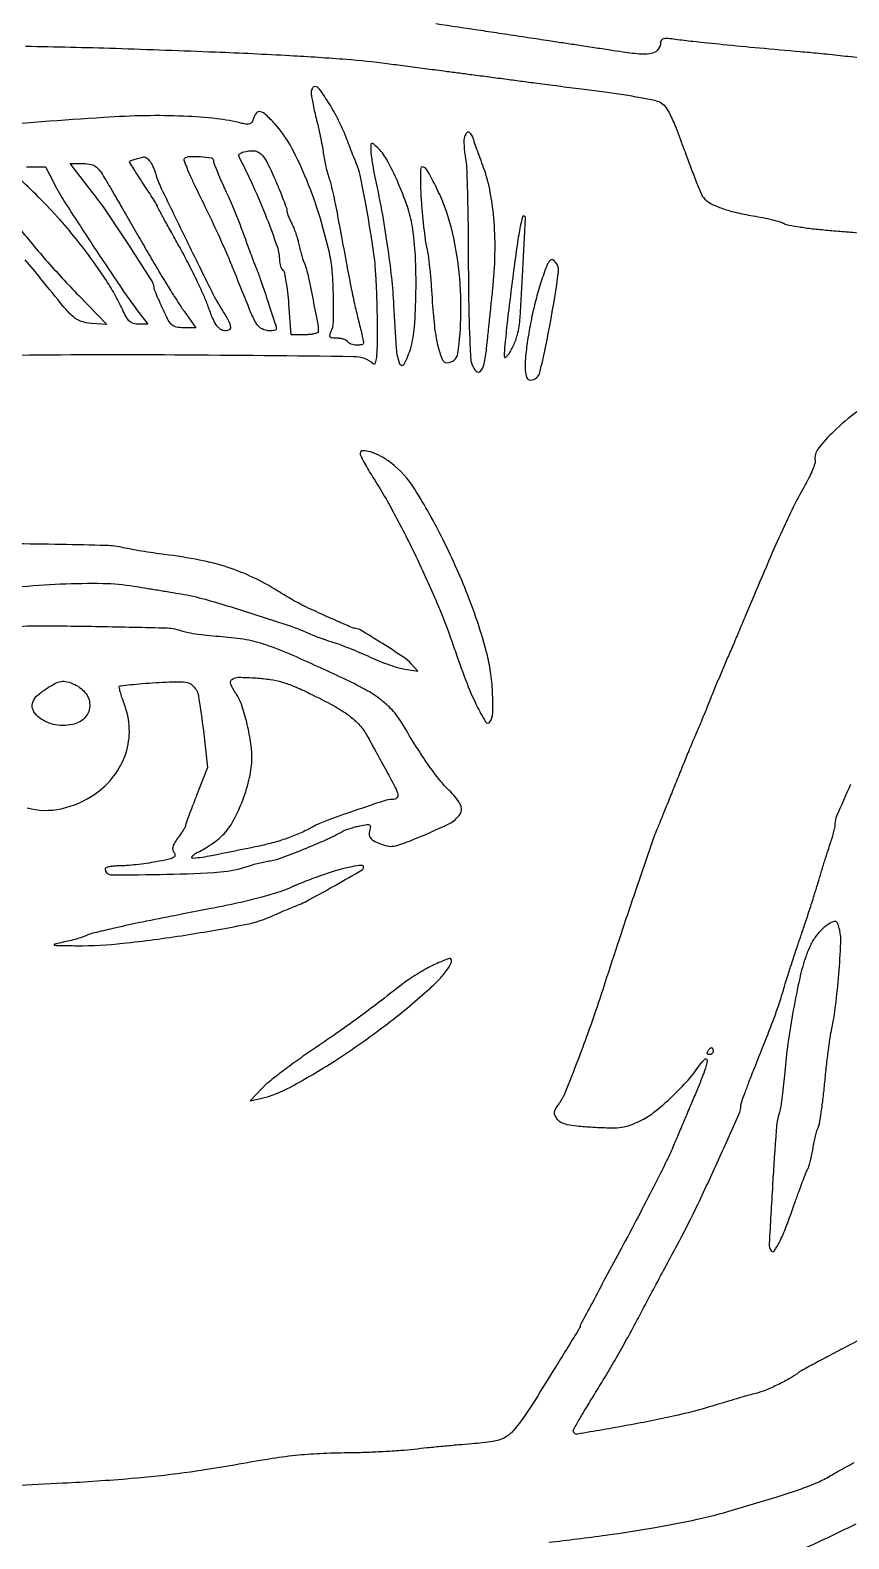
# Model space of a CAD drawing. Extents: x 30 to 2857, y 155 to 3618.
# Drawn here: x 1365.6 to 1599.9, y 2168.4 to 2600.1 of the extents above; entities that cross this region are included whole.
import ezdxf

# ---------------------------------------------------------------- set-up
doc = ezdxf.new("R2010")
doc.units = 0

msp = doc.modelspace()

# ---------------------------------------------------------------- linework, layer by layer
for points in [[(1603.592397, 2592.127148, 0.002064), (1597.387685, 2592.825532, 0.002064), (1591.171026, 2593.473331, 0.0035), (1585.961825, 2593.957615, -0.001407), (1574.286163, 2594.993788, -0.001948), (1563.819749, 2595.993471, -0.001986), (1555.22922, 2596.882236, -0.009077), (1550.25, 2597.509004, 0.01389), (1548.091426, 2597.759639, 0.070017), (1546.881844, 2597.696694, 0.164211), (1546.248644, 2597.336401, 0.184027), (1546, 2596.683718, -0.162195), (1545.339481, 2594.7011, -0.169672), (1543.63315, 2593.554972, -0.082518), (1540.476785, 2593.268006, -0.019554), (1535.207347, 2593.86653, 0.000201), (1531.577924, 2594.421749, 0.0001), (1526.973408, 2595.123303, 0.000099), (1522.199283, 2595.84876, 0.000145), (1518, 2596.484772, -0.00002), (1513.379345, 2597.183427, -0.000009), (1507.178125, 2598.121436, -0.000009), (1500.55535, 2599.123445, -0.000011), (1494.5, 2600.039849, 0.002486), (1481.647152, 2601.919945, 0.003071)], [(1364.183925, 2595.547358, -0.004851), (1390, 2594.955681, -0.001724), (1418.562141, 2593.92515, -0.004038), (1439.906244, 2592.908661, -0.005253), (1456.071312, 2591.837485, -0.013546), (1467.706321, 2590.625844, 0.000068), (1472.84319, 2589.950513, 0.00005), (1478.532482, 2589.203921, 0.000051), (1483.912006, 2588.49908, 0.000113), (1488, 2587.96482, -0.000195), (1491.971062, 2587.44518, -0.0001), (1496.940625, 2586.791896, -0.0001), (1502.052301, 2586.117846, -0.000151), (1506.5, 2585.529081, 0.000402), (1511.28546, 2584.898051, 0.000184), (1517.528125, 2584.082323, 0.000183), (1524.100543, 2583.228413, 0.000252), (1530, 2582.467155, -0.006118), (1535.344846, 2581.713616, -0.007869), (1540.237327, 2580.883686, -0.006218), (1544.301666, 2580.075842, -0.065711), (1545.893029, 2579.513143, -0.120731), (1547.290313, 2578.308717, -0.038047), (1548.725574, 2575.930728, -0.023867), (1550.422008, 2572.124278, -0.006336), (1552.75778, 2565.897114, 0.003748), (1554.545296, 2561.055533, 0.005283), (1556.216443, 2556.769044, 0.00317), (1557.681649, 2553.190752, 0.071046), (1558.252511, 2552.231546, 0.09992), (1560.09494, 2550.701839, 0.035396), (1563.23542, 2549.288132, 0.029576), (1567.379108, 2548.03766, 0.017654), (1572.428525, 2547.021193, -0.009306), (1575.225822, 2546.506514, -0.010379), (1577.901535, 2545.90445, -0.009772), (1580.156012, 2545.300787, -0.052606), (1581.330631, 2544.823052, 0.078272), (1582.647562, 2544.364347, 0.007629), (1585.984479, 2543.813201, 0.009519), (1590.007835, 2543.289687, 0.007396), (1594.402106, 2542.868477, -0.001608), (1599.127447, 2542.470675, -0.001338), (1604.149369, 2542.018095, -0.00135)], [(1359.437501, 2507.143482, -0.004908), (1407.000813, 2507.283546, -0.001185), (1458.196926, 2506.810368, -0.170824), (1463.75, 2504.783373, 0.510013), (1464.360279, 2504.942376, 0.066949), (1464.735242, 2506.48147, 0.023527), (1464.926261, 2509.758425, 0.003833), (1464.948649, 2516.127555, 0.00571), (1464.867464, 2521.341093, 0.005035), (1464.665987, 2526.774969, 0.005063), (1464.385369, 2531.670567, 0.015239), (1464.058507, 2535, 0.008309), (1462.965946, 2542.484513, 0.005793), (1461.495408, 2550.89208, 0.003886), (1459.981682, 2558.657694, 0.04926), (1459.106419, 2561.5, -0.004863), (1458.643736, 2562.633843, -0.000962), (1457.838416, 2564.675, -0.001019), (1456.909806, 2567.056236, -0.000947), (1455.967865, 2569.5, 0.025374), (1453.822711, 2574.345964, 0.022206), (1451.108614, 2579.176776, 0.015472), (1448.393548, 2583.256233, 0.242764), (1446.951959, 2584, 0.181491), (1446.5886, 2583.863614, 0.091213), (1446.279638, 2583.474217, 0.071151), (1446.070335, 2582.894972, 0.051214), (1446, 2582.210099, 0.040166), (1446.081728, 2581.194375, 0.007396), (1446.409937, 2579.342077, 0.0079), (1446.861275, 2577.181759, 0.007118), (1447.39553, 2574.960099, -0.00685), (1447.978539, 2572.541397, -0.004696), (1448.576602, 2569.782029, -0.004734), (1449.102598, 2567.112939, -0.009573), (1449.456521, 2565, 0.010369), (1449.778927, 2563.093859, 0.008704), (1450.197557, 2561.0875, 0.008806), (1450.644269, 2559.267744, 0.023817), (1451.044717, 2558, -0.027778), (1451.494609, 2556.535458, -0.004907), (1452.157659, 2553.7375, -0.005301), (1452.868848, 2550.437563, -0.004748), (1453.537705, 2547, 0.000528), (1455.991202, 2533.797015, 0.003), (1457.347065, 2526.776866, 0.005504), (1458.365158, 2521.948144, 0.006922), (1459.419101, 2517.5, -0.002227), (1460.000037, 2515.146865, -0.003133), (1460.495759, 2513.042187, -0.001846), (1460.895697, 2511.265064, -0.042578), (1460.964378, 2510.75, -0.363903), (1460.504251, 2510.145426, -0.069655), (1459.020086, 2510.021739, -0.060938), (1457.385359, 2510.315268, -0.18141), (1456.5, 2511, 0.134307), (1456.087191, 2511.38473, 0.044341), (1455.315047, 2511.70625, 0.04042), (1454.354631, 2511.926209, 0.036102), (1453.333994, 2512, -0.024577), (1452.008909, 2512.065172, -0.177434), (1451.442912, 2512.33823, -0.259232), (1451.307173, 2512.842817, -0.052047), (1451.636788, 2513.75, 0.107255), (1452.352484, 2516.689668, 0.011271), (1452.370871, 2523.808598, 0.014958), (1452.004785, 2531.143177, 0.036263), (1451.182692, 2536.5, 0.020062), (1448.070855, 2547.971558, 0.023756), (1444.192491, 2558.514084, 0.025998), (1439.920888, 2567.312024, 0.059466), (1435.626569, 2573.292094, 0.01846), (1433.031047, 2575.923777, 0.125563), (1431.446975, 2576.800675, 0.287751), (1430.326998, 2576.44857, 0.099956), (1429.468971, 2574.902236, -0.057391), (1429.005105, 2573.869032, -0.159165), (1428.412901, 2573.351229, -0.13085), (1427.548589, 2573.227164, -0.033738), (1426.151583, 2573.48875, 0.035752), (1418.93459, 2574.810075, 0.016791), (1409.469671, 2575.531062, 0.015161), (1398.525871, 2575.663815, 0.011927), (1386.677919, 2575.165398, 0.004654), (1351.003219, 2572.477481, 0.008621)], [(1364.483154, 2561), (1369.966308, 2561), (1372.380398, 2556.25, 0.025661), (1375.378118, 2551.032782, 0.002383), (1383.496298, 2538.576588, 0.003049), (1391.704567, 2526.276363, 0.014262), (1396.672359, 2519.362913), (1399.237378, 2516), (1396.569797, 2516, -0.068135), (1395.161297, 2516.192832, -0.109896), (1394.098182, 2516.761298, -0.082852), (1393.183869, 2517.856723, -0.026204), (1392.201108, 2519.754607, 0.020265), (1390.012803, 2524.106347, 0.017169), (1387.36233, 2528.520091, 0.014045), (1383.931988, 2533.499803, 0.006935), (1379.311869, 2539.638591, 0.018285), (1374.139389, 2545.834621, 0.013355), (1367.969352, 2552.340863, 0.006849), (1361.940163, 2558.204842, 0.191752)], [(1361.364097, 2544.848742, 0.013092), (1370.06899, 2534.379101, 0.012443), (1379.454881, 2524.196097), (1387.5, 2515.892193), (1383.076557, 2516.196097, -0.065634), (1380.157936, 2516.786741, -0.098968), (1377.92366, 2518.089985, -0.039305), (1375.186178, 2520.930749, -0.003165), (1368.634349, 2529, 0.006989), (1364.163322, 2534.421268, 0.004954)], [(1602.305718, 2491.023488, 0.031894), (1595.559844, 2485.336623, 0.035646), (1591.054882, 2480.356482, 0.209774), (1590.201757, 2477.022712, -0.122291), (1590.129787, 2476.128944, -0.016098), (1589.461655, 2474.331672, -0.017904), (1588.507572, 2472.21748, -0.014131), (1587.330548, 2470, 0.012521), (1584.354361, 2464.43628, 0.008449), (1581.227641, 2457.951242, 0.006267), (1577.500728, 2449.601819, 0.002459), (1572.563017, 2438, -0.000237), (1570.328074, 2432.683247, -0.00032), (1568.301904, 2427.878125, -0.000215), (1566.596676, 2423.846167, -0.003513), (1566.015475, 2422.5, 0.00205), (1564.359192, 2418.694387, 0.002359), (1562.810737, 2415.049003, 0.002259), (1561.240817, 2411.256114, 0.001616), (1559.517674, 2407, -0.001467), (1558.451698, 2404.364806, -0.00162), (1557.40473, 2401.821875, -0.001503), (1556.497134, 2399.65599, -0.00831), (1555.985829, 2398.5, 0.009783), (1555.416189, 2397.201799, 0.000843), (1554.032208, 2393.85625, 0.001112), (1552.396812, 2389.858776, 0.000862), (1550.633661, 2385.5, -0.000289), (1548.861715, 2381.10499, -0.000353), (1547.199301, 2376.996875, -0.000294), (1545.796792, 2373.543896, -0.002514), (1545.159576, 2372, 0.01627), (1543.479925, 2367.590227, 0.000978), (1538.886949, 2354.156315, 0.001634), (1534.093405, 2339.892815, 0.002505), (1530.042397, 2327.5, -0.003882), (1527.48579, 2319.751181, -0.005347), (1525.060859, 2312.833282, -0.004782), (1522.288559, 2305.409674, -0.002341), (1518.621008, 2296, -0.0281), (1518.289224, 2295.281343, -0.011212), (1517.758363, 2294.334793, -0.011054), (1517.138887, 2293.33711, -0.013677), (1516.516715, 2292.437594, 0.03232), (1515.77366, 2291.272823, 0.11381), (1515.532581, 2290.423546, 0.126626), (1515.699892, 2289.606435, 0.044402), (1516.323507, 2288.572256, 0.122602), (1517.428313, 2287.650273, 0.057582), (1519.196255, 2287.03201, 0.033068), (1521.974493, 2286.597145, 0.008049), (1526.604765, 2286.258281, 0.008562), (1531.920691, 2286.046424, 0.041463), (1534.933653, 2286.227933, 0.056498), (1537.426033, 2286.880096, 0.025061), (1540.535882, 2288.264814, 0.051572), (1544.46337, 2290.79373, 0.020784), (1549.279006, 2294.989253, 0.020926), (1553.866873, 2299.714012, 0.037651), (1557.149439, 2304, -0.073415), (1558.678358, 2305.726113, -0.673469), (1559.298471, 2305.398487, -0.063728), (1558.595421, 2302.367698, -0.011201), (1556.434343, 2296.919512, 0.000151), (1554.842101, 2293.150595, 0.000097), (1552.994052, 2288.770107, 0.000097), (1551.184749, 2284.476807, 0.000182), (1549.721819, 2281, -0.015206), (1547.801875, 2276.795115, -0.002896), (1544.03359, 2269.275116, -0.003087), (1539.527519, 2260.545182, -0.002833), (1534.784631, 2251.617417, 0.000518), (1530.266249, 2243.206475, 0.000851), (1526.461735, 2236.077629, 0.000062), (1523.05521, 2229.666375, 0.122679), (1523, 2229.444744, -0.138897), (1522.811105, 2228.777879, -0.000208), (1516.087346, 2217.871694, -0.001579), (1510.051198, 2208.158698, -0.011076), (1506.989958, 2203.5, -0.026306), (1503.843046, 2199.412463, -0.094699), (1501.282482, 2197.370231, -0.084039), (1497.988001, 2196.290378, -0.018092), (1492, 2195.61158, 0.002896), (1488.16521, 2195.294532, 0.001774), (1483.646875, 2194.878452, 0.001778), (1479.176196, 2194.434717, 0.003165), (1475.5, 2194.033102, -0.010649), (1471.658157, 2193.671483, -0.004836), (1466.61875, 2193.354184, -0.004786), (1461.296349, 2193.121791, -0.006547), (1456.5, 2193.0212, 0.009902), (1448.48156, 2192.799198, 0.0147), (1441.476344, 2192.259574, 0.012984), (1433.909833, 2191.253071, 0.005789), (1424, 2189.554127, -0.012955), (1409.591438, 2187.295982, -0.0112), (1394.368717, 2185.658616, -0.007995), (1374.981734, 2184.323467, -0.002648), (1346.5, 2182.970313, 0.001752)], [(1361.789239, 2440.766346, -0.014797), (1374.219268, 2441.676563, -0.014651), (1386.409314, 2441.849753, -0.036927), (1395.245703, 2441.062001, -0.000123), (1398.317133, 2440.556936, -0.000072), (1401.99393, 2439.950844, -0.000072), (1405.671533, 2439.343527, -0.000123), (1408.745703, 2438.834624, -0.028683), (1415.614633, 2437.286696, -0.005934), (1427.489392, 2433.731896, -0.006201), (1439.334186, 2429.870481, -0.024172), (1446.5, 2427.0426, 0.015708), (1447.536913, 2426.612981, 0.005167), (1449.0875, 2426.045132, 0.005141), (1450.821906, 2425.45022, 0.0058), (1452.5, 2424.915366, -0.015395), (1454.469824, 2424.245633, -0.005812), (1457.182458, 2423.193048, -0.00575), (1460.109201, 2421.978797, -0.006976), (1462.823263, 2420.770934, 0.012764), (1465.513846, 2419.610646, 0.011323), (1468.369109, 2418.539264, 0.011444), (1470.983289, 2417.691941, 0.033825), (1472.823263, 2417.274822), (1476.5, 2416.699164), (1474.589502, 2418.855671, 0.066054), (1472.423977, 2420.731726, 0.005903), (1466.350435, 2424.626172, 0.00364), (1459.967666, 2428.549044, 0.136796), (1458.350231, 2429, -0.10314), (1457.796881, 2429.115372, -0.000954), (1453.943942, 2430.8038, -0.003087), (1449.421387, 2432.829397, -0.001779), (1444, 2435.321204, -0.016616), (1442.707254, 2435.974004, -0.004772), (1440.75064, 2437.069457, -0.004796), (1438.566166, 2438.347989, -0.005084), (1436.448988, 2439.643968, 0.028822), (1429.336354, 2443.546525, 0.032992), (1422.130236, 2446.410047, 0.029672), (1413.991601, 2448.513807, 0.017125), (1404, 2450.119893, -0.004885), (1400.815963, 2450.552057, -0.004106), (1397.450472, 2451.070639, -0.004143), (1394.384711, 2451.59495, -0.011406), (1392.235649, 2452.031661, 0.04791), (1387.256704, 2452.67016, 0.004049), (1374.314327, 2452.976927, 0.001391), (1360.363924, 2453.155756, 0.201522)], [(1364.689697, 2377.628506, 0.121924), (1374.437592, 2377.359232, 0.098057), (1384.082629, 2381.557262, 0.077195), (1389.541399, 2386.746574, 0.085985), (1392.926416, 2393.168936, 0.087311), (1393.9226, 2400.271947, 0.08268), (1392.472122, 2407.433827, -0.009461), (1391.825728, 2409.227497, -0.014751), (1391.344357, 2410.797729, -0.008881), (1391.01139, 2412.100636, -0.270028), (1391.105628, 2412.410723, -0.161719), (1391.459971, 2412.572214, -0.001543), (1394.321653, 2412.870549, -0.004942), (1397.638484, 2413.172903, -0.003155), (1401.5, 2413.461941, -0.018963), (1409.330468, 2413.700694, -0.198594), (1412.227625, 2412.477412, -0.156453), (1413.774635, 2409.422792, -0.010671), (1415.119529, 2399.672069), (1416.342463, 2389.151421), (1413.171231, 2381.126309, 0.002349), (1411.955893, 2378.007991, 0.003567), (1410.931549, 2375.284941, 0.001359), (1410.075101, 2372.938324, 0.087027), (1410, 2372.510106, -0.129446), (1409.90461, 2372.147826, -0.009075), (1409.366338, 2371.235575, -0.012371), (1408.669151, 2370.162005, -0.008984), (1407.842854, 2369.001319, 0.022284), (1406.825738, 2367.489038, 0.078783), (1406.38185, 2366.410013, 0.125621), (1406.396657, 2365.533816, 0.106878), (1406.824631, 2364.711306, -0.234918), (1406.99744, 2363.977413, -0.225338), (1406.519239, 2363.378121, -0.060059), (1404.98648, 2362.846144, -0.007969), (1401.61648, 2362.169494, -0.009895), (1398.883558, 2361.721659, -0.00788), (1395.91929, 2361.343539, -0.007978), (1393.161294, 2361.080297, -0.019803), (1391.134703, 2361, 0.019296), (1389.549854, 2360.938813, 0.031242), (1388.214569, 2360.751132, 0.032664), (1387.235112, 2360.482788, 0.319799), (1387, 2360.152789, 0.413297), (1388.683039, 2358.464472, 0.005641), (1404.704955, 2358.595057, 0.012335), (1420.003281, 2359.270163, 0.069228), (1428, 2360.949588, -0.018908), (1429.229351, 2361.339902, -0.008017), (1430.903876, 2361.773877, -0.007919), (1432.708307, 2362.180632, -0.010272), (1434.374897, 2362.493095, 0.04743), (1437.705176, 2363.377525, 0.008106), (1443.820274, 2365.753435, 0.009478), (1450.155408, 2368.474916, 0.018954), (1455.032823, 2370.907285, -0.03577), (1455.846766, 2371.279594, -0.011467), (1457.103249, 2371.716381, -0.011375), (1458.528658, 2372.139998, -0.012482), (1459.928606, 2372.484319, -0.01113), (1461.976872, 2372.886628, -0.164512), (1462.690728, 2372.775513, -0.308886), (1462.950027, 2372.290662, -0.036942), (1462.718151, 2371.03021, 0.076826), (1462.596959, 2369.851148, 0.155116), (1462.92145, 2368.985664, 0.103593), (1463.804464, 2368.245129, 0.023913), (1465.567782, 2367.407232, 0.045836), (1467.795829, 2366.707821, 0.092852), (1469.626403, 2366.65767, 0.051869), (1471.963937, 2367.283083, 0.006813), (1476.745413, 2369.185662, 0.014482), (1485.529598, 2373.122028, 0.137132), (1488.592526, 2375.823721, 0.288475), (1488.631824, 2378.68863, 0.066768), (1485.452599, 2382.609475, -0.03678), (1482.820457, 2385.485587, -0.013951), (1479.569518, 2389.854586, -0.012497), (1475.973856, 2395.261971, -0.008989), (1472.22193, 2401.466909, 0.050239), (1469.520221, 2405.201639, 0.04695), (1466.070913, 2408.417018, 0.037713), (1461.425705, 2411.467662, 0.017581), (1455, 2414.736088, 0.003798), (1440.84881, 2421.188282, 0.022612), (1433.29553, 2424.161253, 0.038445), (1427.378702, 2425.690419, 0.026806), (1420.53172, 2426.533117, -0.00799), (1416.994078, 2426.833975, -0.009041), (1413.611122, 2427.238119, -0.008383), (1410.753241, 2427.681006, -0.048239), (1409.278051, 2428.084385, 0.083985), (1404.749487, 2428.98232, 0.00252), (1385.42644, 2429.429259, 0.004541), (1366.902884, 2429.596056, 0.032735), (1358, 2429.011876, 0.009305)], [(1604.879122, 2226.42926, -0.00483), (1599.496061, 2223.564491, 0.001567), (1594.443711, 2220.91788, 0.002308), (1590.023843, 2218.558753, 0.001067), (1586.272081, 2216.523581, 0.043568), (1585.5, 2216.010815, -0.039622), (1583.144875, 2214.419811, -0.015755), (1579.689184, 2212.605705, -0.015871), (1576.084434, 2210.99519, -0.03472), (1573.214253, 2210.047172, 0.006344), (1571.317512, 2209.53794, 0.002076), (1568.534812, 2208.740377, 0.002068), (1565.452375, 2207.829194, 0.002335), (1562.5, 2206.928114, -0.019622), (1550.97673, 2203.842234, -0.010747), (1536.650109, 2200.924288, -0.00333), (1522.182946, 2198.399595, -0.463747), (1521, 2199.400723, -0.132119), (1521.121429, 2199.852242, -0.001234), (1522.871861, 2202.854164, -0.004052), (1524.929821, 2206.29926, -0.002597), (1527.372291, 2210.26722, 0.005298), (1530.174809, 2214.875679, 0.003391), (1533.336774, 2220.284746, 0.003407), (1536.362812, 2225.626668, 0.006357), (1538.72859, 2230, -0.001246), (1541.133778, 2234.556882, -0.000561), (1544.313127, 2240.528125, -0.000555), (1547.685655, 2246.828262, -0.000757), (1550.740961, 2252.5, 0.011884), (1555.891801, 2262.593506, 0.005362), (1562.187337, 2276.057757, 0.001924), (1568.408173, 2289.883807, 0.105123), (1569, 2292.667631, -0.086102), (1569.0973, 2293.228471, -0.001831), (1570.054805, 2295.874347, -0.004176), (1571.214803, 2298.963282, -0.002797), (1572.590825, 2302.477748, 0.000844), (1576.737395, 2312.947741, 0.00552), (1578.751825, 2318.22952, 0.009888), (1580.109492, 2322.147818, 0.007472), (1581.450198, 2326.5, -0.005082), (1582.317534, 2329.364134, -0.00232), (1583.505521, 2333.0875, -0.002297), (1584.793321, 2336.99859, -0.003163), (1585.988766, 2340.5, 0.003461), (1587.218038, 2344.107511, 0.002155), (1588.611721, 2348.353125, 0.002162), (1589.949987, 2352.55194, 0.00392), (1591.002943, 2356, -0.001999), (1591.956843, 2359.167175, -0.001733), (1592.982167, 2362.481696, -0.001743), (1593.931764, 2365.477485, -0.005104), (1594.614572, 2367.533433, 0.010973), (1595.144918, 2369.195272, 0.011498), (1595.593031, 2370.853212, 0.011218), (1595.914321, 2372.29986, 0.049067), (1596, 2373.170838, -0.102807), (1596.439278, 2375.284671, -0.002546), (1600.442492, 2384.373667, -0.005884)], [(1514, 2167.467975, 0.006155), (1530.340518, 2169.482391, 0.009423), (1544.443602, 2171.668916, 0.010893), (1556.486434, 2174.040553, 0.01812), (1566.5, 2176.623771, 0.001948), (1579.31046, 2180.482888, 0.010197), (1586.306993, 2182.777341, 0.01854), (1590.889384, 2184.577692, 0.032709), (1594.5, 2186.442874, -0.011131), (1596.855728, 2187.791544, -0.001866), (1601.4375, 2190.258796, -0.002043)], [(1601.887523, 2172.637321, -0.003276), (1592.665812, 2168.217726, -0.002859), (1584.838946, 2164.584019, -0.02074)]]:
    msp.add_lwpolyline(points, format="xyb")
for points in [[(1489.781422, 2569.25, 0.053385), (1489.688555, 2568.315765, 0.014736), (1489.743309, 2566.839062, 0.01471), (1489.904932, 2565.159774, 0.014897), (1490.164547, 2563.5, -0.037269), (1490.462329, 2560.814801, -0.002429), (1490.705863, 2552.983186, -0.003522), (1490.885208, 2543.636252, -0.00262), (1490.956449, 2533.3151, 0.003327), (1491.043943, 2522.795282, 0.005356), (1491.274139, 2513.833725, 0.003206), (1491.589267, 2506.476153, 0.078688), (1492.006153, 2504.483817, 0.099545), (1493.22823, 2502.542164, 0.435813), (1494.433858, 2502.55589, 0.135082), (1495.498523, 2504.657625, 0.023722), (1496.179852, 2509.078497, 0.000228), (1496.515798, 2512.265524, 0.000087), (1496.980209, 2516.698059, 0.000086), (1497.482626, 2521.509458, 0.000106), (1497.949787, 2526, 0.019984), (1498.586555, 2536.016838, 0.024668), (1498.345195, 2545.368248, 0.027098), (1497.256632, 2553.739326, 0.041638), (1495.331423, 2560.785359, -0.000979), (1494.352302, 2563.484486, -0.001156), (1493.437024, 2566.041637, -0.001009), (1492.673582, 2568.204047, -0.007305), (1492.323752, 2569.25, 0.039395), (1492.050876, 2569.919733, 0.049416), (1491.69241, 2570.485938, 0.05774), (1491.307012, 2570.876683, 0.170868), (1490.956693, 2571, 0.180911), (1490.61983, 2570.873992, 0.06597), (1490.277314, 2570.485938, 0.054607), (1489.980893, 2569.91974, 0.041885)], [(1435.564933, 2557.583118, -0.004579), (1436.881359, 2554.471384, -0.006464), (1437.992759, 2551.673654, -0.003935), (1438.876122, 2549.3077, -0.086157), (1439.006161, 2548.583118, 0.072279), (1439.094523, 2547.998439, 0.015745), (1439.421641, 2547.03014, 0.016094), (1439.875693, 2545.92385, 0.014807), (1440.411911, 2544.81736, -0.024479), (1440.995426, 2543.551471, -0.01336), (1441.592039, 2541.948271, -0.013286), (1442.112639, 2540.28286, -0.020551), (1442.463989, 2538.81736, 0.012771), (1442.780398, 2537.40075, 0.010122), (1443.192076, 2535.886975, 0.01026), (1443.631407, 2534.497775, 0.025036), (1444.026323, 2533.5, -0.053816), (1444.7818, 2531.215776, -0.00299), (1446.318328, 2523.859171, -0.00328), (1447.751921, 2516.537836, -0.046735), (1448, 2513.889532, -0.305906), (1447.767009, 2513.544348, -0.039122), (1446.868336, 2513.2613, -0.034975), (1445.62405, 2513.064326, -0.021773), (1444.147527, 2513), (1440.295055, 2513), (1439.624554, 2521.722973, 0.009548), (1439.296579, 2525.135619, 0.013335), (1438.864011, 2528.170575, 0.00969), (1438.392081, 2530.656311, 0.145615), (1437.977027, 2531.422973, -0.073134), (1437.60241, 2531.926763, -0.038678), (1437.287002, 2532.640579, -0.037472), (1437.071945, 2533.43668, -0.047268), (1437, 2534.196018, 0.083471), (1436.342072, 2538.109627, 0.010246), (1433.326758, 2546.278621, 0.012544), (1429.466978, 2555.42873, 0.013425), (1425.234338, 2564.166018, -0.256802), (1425.241557, 2564.457383, -0.094164), (1425.520988, 2564.779024, -0.063703), (1426.027908, 2565.08323, -0.03765), (1426.694661, 2565.317585, -0.07404), (1429.512586, 2565.642862, -0.172741), (1431.461412, 2564.875762, -0.096682), (1433.179507, 2562.666269, -0.014698)], [(1463.043551, 2565.904988, 0.023805), (1463.124251, 2564.678578, 0.007825), (1463.356889, 2562.88459, 0.007775), (1463.677601, 2560.899237, 0.008725), (1464.049076, 2559, -0.007467), (1466.120699, 2548.547993, -0.008668), (1467.769869, 2538.544926, -0.009368), (1468.942709, 2529.383359, -0.01487), (1469.565623, 2521.5, 0.005408), (1470.314469, 2509.019799, 0.077036), (1471.305089, 2504.681895, 0.643849), (1472.628307, 2504.617753, 0.046654), (1474.461259, 2509.181501, 0.054706), (1475.5579, 2515.229676, 0.014067), (1475.974729, 2525.16446, 0.01499), (1475.80567, 2535.612763, 0.02825), (1474.941755, 2544, 0.043428), (1473.501896, 2549.736317, 0.021264), (1470.737704, 2556.753539, 0.019711), (1467.559688, 2563.213549, 0.08486), (1464.922998, 2566.569686, 0.009119), (1463.675881, 2567.657607, 0.265761), (1463.274961, 2567.730386, 0.310226), (1463.050762, 2567.422397, 0.01143)], [(1388.402485, 2555.220262, -0.00025), (1390.371913, 2551.824909, -0.000088), (1393.195674, 2546.949077, -0.000087), (1396.29854, 2541.586982, -0.000102), (1399.239638, 2536.5, 0.003694), (1402.144825, 2531.557422, 0.003631), (1405.139282, 2526.629688, 0.003572), (1407.826494, 2522.347803, 0.013802), (1409.58549, 2519.75), (1412.996674, 2515), (1409.484781, 2515, -0.045301), (1407.389637, 2515.190215, -0.139691), (1406.126438, 2515.813967, -0.089363), (1405.071751, 2517.183368, -0.012261), (1403.486444, 2520.435923, -0.003849), (1402.533731, 2522.561885, -0.005625), (1401.730393, 2524.44957, -0.0029), (1401.078626, 2526.0566, -0.095161), (1401, 2526.465978, 0.142086), (1400.466841, 2528.30428, 0.002117), (1394.366558, 2537.846748, 0.006401), (1388.277815, 2547.022854, 0.014683), (1383.404932, 2553.734234), (1377.024603, 2562), (1380.762302, 2561.970262, -0.050426), (1383.04871, 2561.720696, -0.129245), (1384.523711, 2560.977833, -0.071877), (1385.919888, 2559.332537, -0.008514)], [(1399.755166, 2562.75, -0.043132), (1400.190711, 2562.09747, -0.016994), (1400.678741, 2561.132812, -0.016671), (1401.138383, 2560.048803, -0.020011), (1401.494915, 2559, 0.04025), (1403.089747, 2554.865185, 0.001512), (1410.344291, 2539.908484, 0.002155), (1417.505923, 2525.415024, 0.023792), (1420.669704, 2519.769872, -0.01629), (1422.429165, 2516.737993, -0.112869), (1422.881812, 2515.09261, -0.333169), (1422.344694, 2514.306717, -0.120595), (1420.91397, 2514.180449, -0.139127), (1419.79419, 2514.691949, -0.07386), (1418.782532, 2515.849174, -0.044662), (1417.751534, 2517.821508, -0.01328), (1416.533895, 2521, 0.020531), (1415.239564, 2524.237395, 0.007113), (1413.115997, 2528.799861, 0.007052), (1410.631197, 2533.765693, 0.008141), (1408.119925, 2538.425059, -0.001364), (1405.773805, 2542.640192, -0.002188), (1403.797728, 2546.250608, -0.000394), (1402.070088, 2549.446182, -0.124344), (1402, 2549.723656, 0.139363), (1401.924847, 2549.988048, 0.001255), (1400.825, 2551.756464, 0.004178), (1399.533201, 2553.784051, 0.002672), (1398, 2556.119311, -0.002547), (1396.466772, 2558.453336, -0.003994), (1395.175, 2560.476995, -0.001148), (1394.072069, 2562.244647, -0.139787), (1394, 2562.49739, -0.308641), (1394.176131, 2562.755543, -0.012311), (1395.302314, 2563.164992, -0.019252), (1396.659701, 2563.56355, -0.016079), (1398.127555, 2563.883999, -0.155696), (1398.436505, 2563.844823, -0.043399), (1398.864533, 2563.598737, -0.039339), (1399.32621, 2563.219896, -0.032569)], [(1418, 2562.884654, 0.090612), (1418.133177, 2562.155811, 0.005073), (1418.972879, 2560.001136, 0.007675), (1420.04323, 2557.448921, 0.005538), (1421.311928, 2554.634654, -0.006833), (1422.746564, 2551.430171, -0.004426), (1424.322419, 2547.68643, -0.00445), (1425.797131, 2544.001375, -0.008405), (1426.909615, 2541, 0.001907), (1427.847601, 2538.364807, 0.002103), (1428.775792, 2535.821875, 0.001954), (1429.586165, 2533.65645, 0.010748), (1430.05277, 2532.5, -0.018224), (1431.298336, 2529.274838, -0.0028), (1433.502895, 2522.764672, -0.001012), (1435.816441, 2515.75728, -0.079383), (1436, 2514.608398, -0.30631), (1435.821358, 2514.344154, -0.055794), (1435.221331, 2514.177844, -0.043335), (1434.365245, 2514.115846, -0.026127), (1433.349213, 2514.183578, -0.130431), (1431.520411, 2514.910218, -0.107019), (1430.129836, 2516.495802, -0.029969), (1428.461506, 2519.977716, -0.001715), (1424.014614, 2531, 0.006959), (1421.928979, 2536.01725, 0.005264), (1419.505451, 2541.467513, 0.00447), (1416.581986, 2547.711738, 0.002581), (1412.9586, 2555.175, -0.008425), (1411.552988, 2558.158465, -0.01335), (1410.461225, 2560.764376, -0.00724), (1409.650496, 2562.947603, -0.289309), (1409.758334, 2563.425, -0.188866), (1411.12265, 2564.021326, -0.026056), (1414.278239, 2563.979135, -0.023388), (1417.363458, 2563.631401, -0.368373)], [(1477.512658, 2550.823142, 0.005631), (1477.853608, 2546.710507, 0.006352), (1478.275701, 2542.768876, 0.00585), (1478.716101, 2539.428424, 0.034143), (1479.087395, 2537.695271, -0.038525), (1479.454016, 2535.90768, -0.005531), (1479.879666, 2532.197118, -0.006253), (1480.28042, 2527.788212, -0.005305), (1480.596011, 2523.122129, 0.013482), (1481.237078, 2515.497811, 0.030773), (1482.226861, 2509.812686, 0.038078), (1483.453876, 2505.982427, 0.305139), (1484.91379, 2505, 0.373474), (1487.957567, 2507.64207, 0.031177), (1488.846147, 2518.904742, 0.034236), (1488.138672, 2532.485772, 0.037504), (1485.576791, 2545.425136, 0.02743), (1483.885338, 2550.440391, 0.021603), (1481.530167, 2555.667483, 0.013935), (1479.073431, 2560.225025, 0.268307), (1477.733202, 2561, 0.393776), (1477.345112, 2560.638269, 0.012153), (1477.235735, 2558.260787, 0.016178), (1477.269958, 2555.058146, 0.007103)], [(1505.166532, 2540.25, 0.003867), (1504.18953, 2533.386512, 0.00234), (1503.133647, 2525.245765, 0.002343), (1502.175554, 2517.274292, 0.004768), (1501.51182, 2511, 0.003592), (1501.20808, 2507.583666, 0.089616), (1501.299345, 2506.648304, 0.558689), (1501.662077, 2506.545647, 0.04187), (1502.511942, 2507.469102, 0.041286), (1503.165606, 2508.47181, 0.018015), (1503.870209, 2509.896982, 0.017684), (1504.51391, 2511.472954, 0.022538), (1504.988772, 2512.969102, 0.049192), (1505.792835, 2517.82906, 0.003531), (1506.593841, 2531.483367, 0.000871), (1507.336133, 2546.378823, 0.428358), (1506.744109, 2547, 0.341597), (1506.488688, 2546.802445, 0.006131), (1506.048291, 2545.017188, 0.012467), (1505.595928, 2542.837836, 0.007649)], [(1513.208652, 2532.237291, 0.014055), (1511.527983, 2527.325666, 0.013358), (1510.094836, 2522.243756, 0.012963), (1508.896951, 2516.942573, 0.011513), (1507.922054, 2511.373003, 0.013306), (1507.284924, 2506.246562, 0.041777), (1507.238012, 2502.780248, 0.075336), (1507.705421, 2500.693599, 0.312086), (1508.718615, 2500.007802, 0.34543), (1511.432387, 2502.180777, 0.011664), (1514.439843, 2516.494889, 0.012051), (1516.76494, 2530.933347, 0.29645), (1515.116056, 2534.428274, 0.277605), (1514.701803, 2534.433245, 0.081406), (1514.191129, 2534.010024, 0.056375), (1513.664854, 2533.24682, 0.033326)], [(1460, 2479.060371, 0.111399), (1460.158525, 2478.357686, 0.009687), (1460.9823, 2476.70805, 0.012357), (1462.06325, 2474.762939, 0.009288), (1463.344, 2472.676413, -0.01899), (1469.674303, 2461.899995, -0.01183), (1476.304394, 2448.831104, -0.011807), (1482.338325, 2435.399383, -0.018235), (1486.846296, 2423.5, 0.010116), (1490.242398, 2414.076491, 0.021272), (1493.333712, 2406.937957, 0.023967), (1495.89941, 2402.23175, 0.555782), (1497.157241, 2402.220181, 0.132538), (1497.926175, 2404.689208, 0.019558), (1497.922278, 2409.965194, 0.022687), (1497.420151, 2415.843328, 0.029185), (1496.40174, 2421.169233, 0.03041), (1491.231028, 2437.417786, 0.023945), (1483.75324, 2454.308712, 0.023199), (1475.609949, 2468.831317, 0.090978), (1468.719349, 2476.394629, 0.039165), (1465.850645, 2478.242139, 0.049332), (1462.936708, 2479.457977, 0.071401), (1460.746508, 2479.798282, 0.417611)], [(1378.343082, 2412.889543, -0.132157), (1381.5581, 2410.234356, -0.171606), (1382.598558, 2406.585661, -0.183909), (1381.098007, 2403.277787, -0.150043), (1377.632142, 2401.458812, -0.046182), (1374.802431, 2401.194466, -0.057792), (1372.184533, 2401.49581, -0.061065), (1369.822842, 2402.36335, -0.061723), (1367.75, 2403.773268, -0.102909), (1366.366106, 2405.612298, -0.17568), (1366.191204, 2407.503859, -0.133768), (1367.306214, 2409.444219, -0.050917), (1369.75, 2411.426606, -0.018045), (1372.608673, 2413.154583, -0.084949), (1374.41176, 2413.788592, -0.109518), (1376.091622, 2413.705309, -0.039977)], [(1445.52492, 2410.37426, -0.011144), (1452.420308, 2406.815701, -0.034486), (1456.835833, 2404.000042, -0.050027), (1459.830362, 2401.284517, -0.059104), (1462.038918, 2398.165785, 0.000547), (1463.041948, 2396.32627, 0.000198), (1464.470268, 2393.71605, 0.000196), (1466.036367, 2390.859396, 0.000234), (1467.516278, 2388.16545, -0.006096), (1470.06041, 2383.402786, -0.067511), (1470.786019, 2381.374835, -0.285234), (1470.438567, 2380.4138, -0.168613), (1469.246385, 2380, 0.079711), (1466.848479, 2379.615277, 0.003064), (1458.286585, 2376.737056, 0.004727), (1450.03959, 2373.8209, 0.039595), (1446.446467, 2372.179612, -0.021538), (1442.821723, 2370.363101, -0.021389), (1439.045815, 2368.860556, -0.019558), (1434.856457, 2367.579136, -0.013072), (1429.975034, 2366.428022, -0.002554), (1417.442905, 2363.883258, -0.026272), (1412.215514, 2363.132222, -0.680958), (1411.906141, 2363.748424, -0.105762), (1413.545013, 2364.942573, 0.028467), (1415.319927, 2365.857314, 0.0172), (1417.31568, 2367.128617, 0.017206), (1419.217088, 2368.532483, 0.028758), (1420.701094, 2369.85494, 0.073302), (1423.682071, 2373.866609, 0.033057), (1426.401425, 2379.849265, 0.032959), (1428.361324, 2386.307518, 0.057249), (1429, 2391.867305, 0.038576), (1428.636927, 2396.566255, 0.02246), (1427.517634, 2402.112385, 0.021892), (1425.99314, 2407.261812, 0.068713), (1424.366991, 2410.472506, -0.051933), (1422.950422, 2413.051674, -0.347438), (1423.315256, 2414.368396, -0.161811), (1425.193252, 2414.971788, -0.01423), (1430.25, 2414.777402, -0.020592), (1434.275741, 2414.340686, -0.032866), (1437.655569, 2413.602816, -0.029779), (1441.135498, 2412.371085, -0.013603)], [(1449.5, 2358.464475, 0.00378), (1446.673375, 2357.446741, 0.004239), (1443.96875, 2356.423644, 0.003902), (1441.680943, 2355.515369, 0.022589), (1440.5, 2354.972479, -0.041792), (1437.612228, 2353.776882, -0.009614), (1432.55482, 2352.268945, -0.009828), (1426.617685, 2350.747322, -0.009229), (1420.5, 2349.425613, -0.00007), (1417.27918, 2348.792216, -0.000039), (1413.353125, 2348.021017, -0.000039), (1409.379592, 2347.241135, -0.000063), (1406, 2346.578539, 0.002413), (1396.506468, 2344.670873, 0.00526), (1389.24845, 2343.096169, 0.005117), (1383.827043, 2341.80157, 0.045014), (1381.5, 2340.992504, -0.028598), (1380.433983, 2340.582227, -0.008545), (1378.765625, 2340.078684, -0.008539), (1376.86953, 2339.576398, -0.009143), (1375, 2339.151274, 0.008568), (1372.48236, 2338.581816, 0.784628), (1372.482216, 2338.350168, 0.057688), (1373.582073, 2338.211322, 0.001251), (1379, 2338.168915, 0.02849), (1392.133315, 2338.847707, 0.011495), (1409.935981, 2341.204027, 0.009757), (1427.07007, 2344.217489, 0.061238), (1435.5, 2346.973054, -0.007298), (1436.535851, 2347.440189, -0.00234), (1438.0875, 2348.104247, -0.002333), (1439.821903, 2348.827414, -0.002608), (1441.5, 2349.507718, 0.02855), (1445.656731, 2351.449534, 0.005722), (1452.813782, 2355.411209, 0.001358), (1460.568193, 2359.848136, 0.268262), (1461, 2360.595039, 0.439642), (1460.408739, 2361.137502, 0.024295), (1457.62752, 2360.760846, 0.024839), (1453.918459, 2359.881209, 0.01388)], [(1594.548836, 2344.619114, 0.054549), (1592.325374, 2342.998833, 0.051008), (1590.448489, 2340.902144, 0.045432), (1588.86421, 2338.243571, 0.029692), (1587.515319, 2334.936115, 0.027592), (1585.800493, 2328.80455, 0.00939), (1583.973666, 2319.734508, 0.00961), (1582.417401, 2310.137086, 0.016019), (1581.52281, 2302, -0.006718), (1581.206128, 2298.525781, -0.007043), (1580.80039, 2295.115625, -0.006793), (1580.368881, 2292.183007, -0.03089), (1579.989987, 2290.5, 0.052792), (1579.078546, 2285.425323, 0.003057), (1578.034712, 2269.659439, 0.00132), (1577.073532, 2252.92066, 0.153257), (1577.606807, 2250.827183, 0.537826), (1578.490182, 2250.800386, 0.038641), (1579.995332, 2253.328632, 0.023735), (1581.958635, 2257.817818, 0.007691), (1584.440902, 2264.63001, -0.003146), (1585.552275, 2267.768403, -0.003841), (1586.632838, 2270.689424, -0.003226), (1587.575681, 2273.131511, -0.027058), (1588.067318, 2274.206325, 0.04506), (1588.455499, 2275.142555, 0.012508), (1588.892139, 2276.672684, 0.012521), (1589.301452, 2278.437346, 0.012823), (1589.618299, 2280.206325, -0.011606), (1589.929256, 2281.967098, -0.011693), (1590.320918, 2283.707159, -0.011567), (1590.732302, 2285.205748, -0.045381), (1591.089139, 2286.094641, 0.076737), (1591.457894, 2287.210113, 0.005042), (1591.986567, 2290.57118, 0.007216), (1592.520722, 2294.609754, 0.005322), (1592.999833, 2299.094641, -0.003969), (1593.484887, 2303.754512, -0.004184), (1594.036068, 2308.324676, -0.004006), (1594.575777, 2312.256793, -0.018818), (1594.988718, 2314.5, 0.025172), (1596.095792, 2320.974779, 0.009744), (1597.000448, 2330.034518, 0.007194), (1597.584116, 2338.912294, 0.071485), (1597.244126, 2342.619114, 0.018174), (1596.75869, 2344.369473, 0.157671), (1596.295214, 2345.019169, 0.246789), (1595.653345, 2345.119119, 0.047867)], [(1480.647491, 2332.435981, 0.014566), (1478.530379, 2331.331211, 0.009799), (1476.176573, 2329.953067, 0.009875), (1473.949325, 2328.528504, 0.019233), (1472.241508, 2327.290501, -0.003105), (1465.196278, 2321.828352, -0.005499), (1459.309629, 2317.424513, -0.005621), (1453.416817, 2313.217155, -0.003426), (1446.367791, 2308.37442, 0.00703), (1441.85892, 2305.228713, 0.007394), (1437.51638, 2302.008912, 0.007126), (1433.853378, 2299.124425, 0.032654), (1431.867791, 2297.287278), (1428.5, 2293.736282), (1431.5, 2294.441268, 0.067194), (1440.079463, 2297.7196, 0.018113), (1452.637022, 2305.168673, 0.018256), (1466.215534, 2314.621195, 0.019621), (1478.734678, 2324.825425, 0.016769), (1482.300577, 2328.191952, 0.036422), (1484.74769, 2331.051676, 0.049103), (1486.070591, 2333.27438, 0.324787), (1485.841306, 2334.47084, 0.282902), (1485.559456, 2334.528555, 0.005997), (1484.174834, 2334.005149, 0.012023), (1482.532192, 2333.315585, 0.007584)], [(1561, 2308, -0.105053), (1560.918938, 2307.618444, -0.099167), (1560.688914, 2307.29375, -0.09642), (1560.345238, 2307.076123, -0.093332), (1559.940983, 2307, -0.108972), (1559.586039, 2307.078288, -0.182303), (1559.3746, 2307.29375, -0.161196), (1559.343488, 2307.6179, -0.082592), (1559.5, 2308, -0.029505), (1559.768994, 2308.382774, -0.035638), (1560.066025, 2308.70625, -0.038439), (1560.34829, 2308.934461, -0.151918), (1560.559017, 2309, -0.210953), (1560.727648, 2308.92554, -0.081139), (1560.870461, 2308.70625, -0.061769), (1560.967655, 2308.382849, -0.042167)]]:
    msp.add_lwpolyline(points, format="xyb", close=True)

doc.saveas('drawing.dxf')
